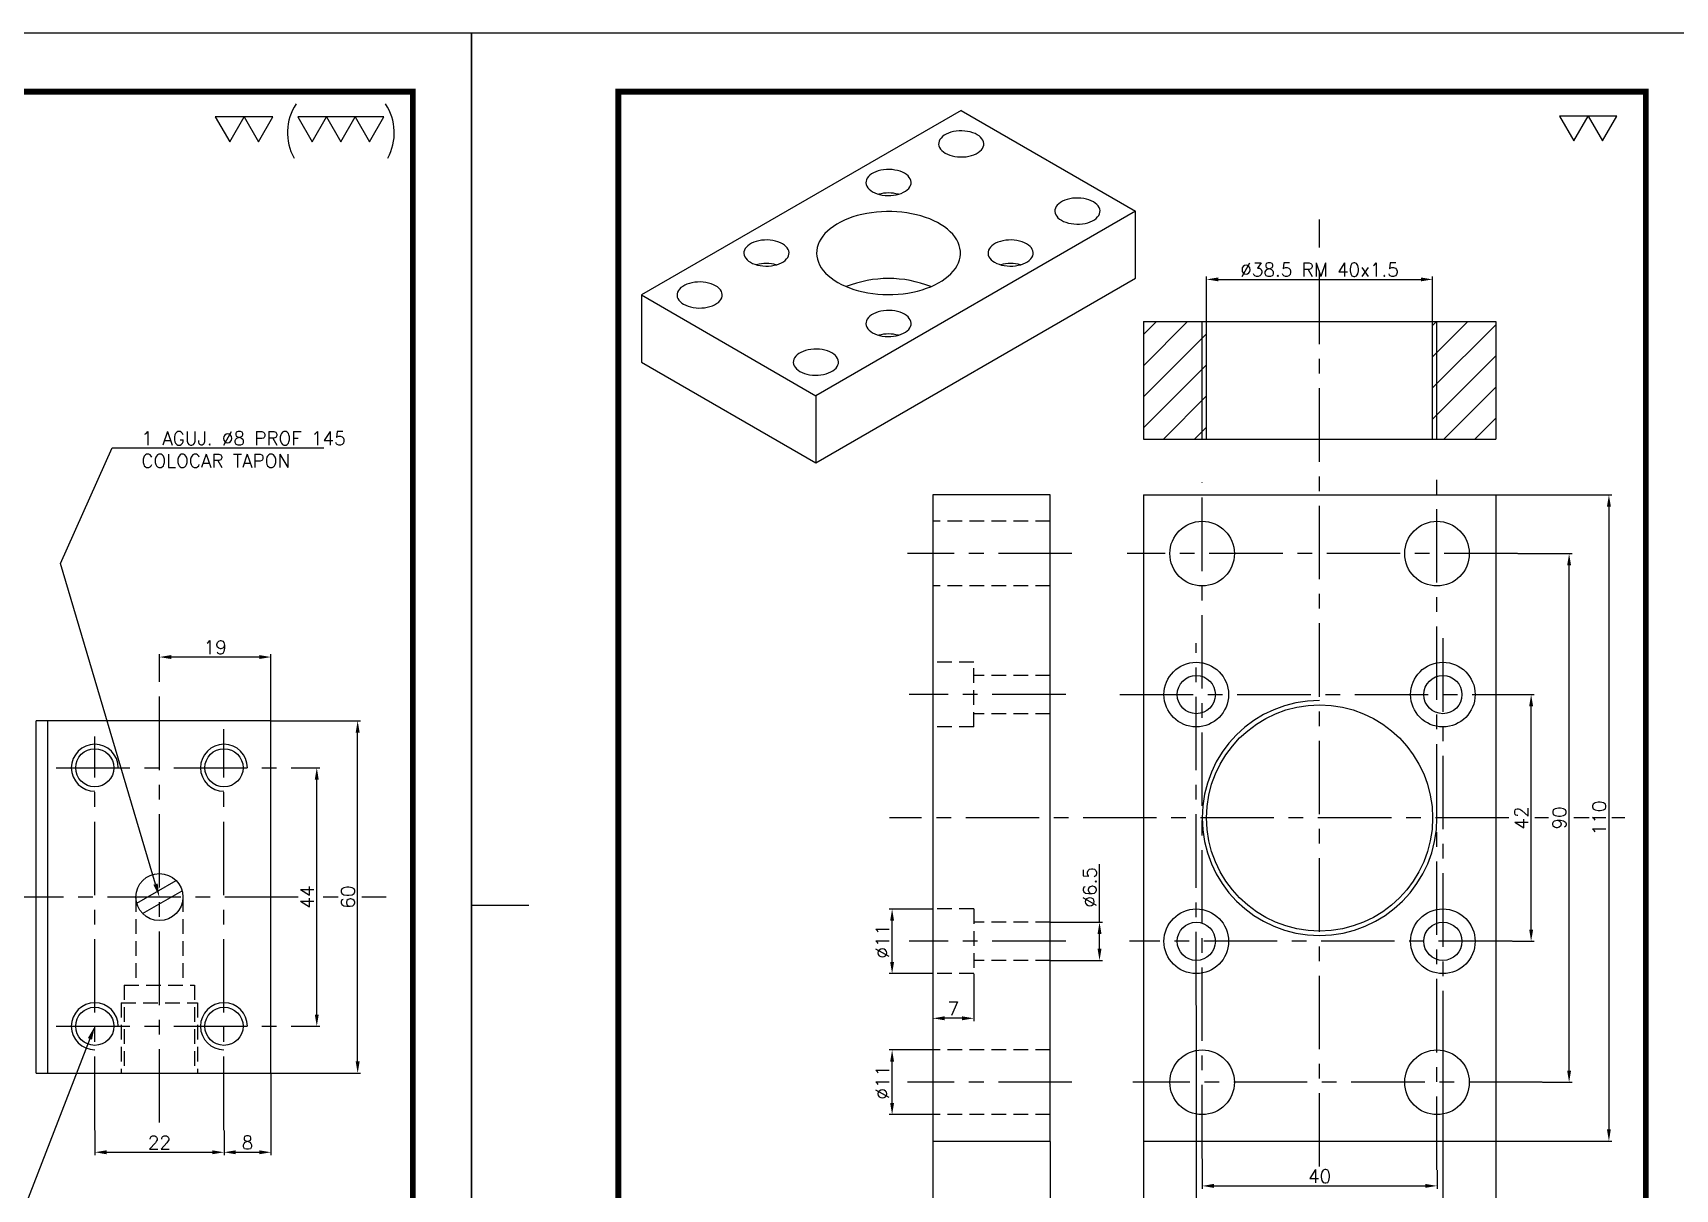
# Model space of a CAD drawing. Extents: x 0 to 3990, y 0 to 1744.
# Drawn here: x 2025.3 to 2305, y 991.2 to 1188 of the extents above; entities that cross this region are included whole.
import ezdxf
from ezdxf import colors
from ezdxf.entities.mleader import LeaderData, LeaderLine
from ezdxf.math import Vec2, Vec3

# ---------------------------------------------------------------- set-up
doc = ezdxf.new("R2010")
doc.units = 0
doc.header["$LTSCALE"] = 10
doc.header["$MEASUREMENT"] = 0
doc.linetypes.add('CENTER', pattern=[2, 1.25, -0.25, 0.25, -0.25])
doc.linetypes.add('HIDDEN', pattern=[0.375, 0.25, -0.125])
doc.layers.get('0').update_dxf_attribs({"linetype": 'CONTINUOUS'})
doc.layers.get('DEFPOINTS').update_dxf_attribs({"linetype": 'CONTINUOUS'})
for name, color, linetype in [('CL', 1, 'CENTER'), ('CO', 3, 'CONTINUOUS'), ('FI', 1, 'CONTINUOUS'), ('OC', 1, 'HIDDEN'), ('RY', 5, 'CONTINUOUS')]:
    doc.layers.add(name, color=color, linetype=linetype)
doc.styles.add('ROMANS', font='ROMANS.SHX')
doc.dimstyles.new('1', dxfattribs={"dimtxt": 2.3, "dimasz": 2, "dimexe": 0.5, "dimexo": 0.0625, "dimgap": 0.5, "dimtad": 1, "dimdec": 4, "dimdsep": 46, "dimtxsty": 'ROMANS', "dimcen": -2, "dimclrt": 7, "dimadec": 0, "dimazin": 0, "dimtfac": 0.869565, "dimtdec": 4, "dimtmove": 0, "dimatfit": 3, "dimfxl": 1, "dimtolj": 1, "dimarcsym": 0})

# ---------------------------------------------------------------- blocks, each defined once
blk = doc.blocks.new('A4G')
blk.add_line((0, 148.5), (9.75, 148.5))
blk.add_lwpolyline([(0, 297), (210, 297), (210, 0), (0, 0)], close=True)
at = {"const_width": 1}
blk.add_lwpolyline([(25, 287), (200, 287), (200, 10), (25, 10)], close=True, dxfattribs=at)
blk = doc.blocks.new('*D14')
at = {"layer": 'CO', "color": 0, "lineweight": -2}
for p, q in [((2277.41, 1075.35), (2280.97, 1075.35)), ((2280.47, 1035.35), (2280.47, 1073.35)), ((2277.28, 1033.35), (2280.97, 1033.35))]:
    blk.add_line(p, q, dxfattribs=at)
at = {"layer": 'CO', "color": 0}
for points in [[(2280.14, 1073.35), (2280.81, 1073.35), (2280.47, 1075.35)], [(2280.14, 1035.35), (2280.81, 1035.35), (2280.47, 1033.35)]]:
    blk.add_solid(points, dxfattribs=at)
at = {"layer": 'DEFPOINTS', "color": 0}
for p in [(2277.35, 1075.35), (2280.47, 1075.35), (2277.22, 1033.35)]:
    blk.add_point(p, dxfattribs=at)
at = {"layer": 'CO', "color": 7, "insert": (2278.82, 1054.35), "char_height": 2.3, "attachment_point": 5, "rotation": 90, "style": 'ROMANS'}
blk.add_mtext('\\A1;42', dxfattribs=at)
blk = doc.blocks.new('*D15')
at = {"layer": 'CO', "color": 0, "lineweight": -2}
for p, q in [((2278.22, 1099.35), (2287.44, 1099.35)), ((2286.94, 1011.35), (2286.94, 1097.35)), ((2282.41, 1009.35), (2287.44, 1009.35))]:
    blk.add_line(p, q, dxfattribs=at)
at = {"layer": 'CO', "color": 0}
for points in [[(2286.61, 1097.35), (2287.27, 1097.35), (2286.94, 1099.35)], [(2286.61, 1011.35), (2287.27, 1011.35), (2286.94, 1009.35)]]:
    blk.add_solid(points, dxfattribs=at)
at = {"layer": 'DEFPOINTS', "color": 0}
for p in [(2278.16, 1099.35), (2286.94, 1099.35), (2282.35, 1009.35)]:
    blk.add_point(p, dxfattribs=at)
at = {"layer": 'CO', "color": 7, "insert": (2285.29, 1054.35), "char_height": 2.3, "attachment_point": 5, "rotation": 90, "style": 'ROMANS'}
blk.add_mtext('\\A1;90', dxfattribs=at)
blk = doc.blocks.new('*D16')
at = {"layer": 'CO', "color": 0, "lineweight": -2}
for p, q in [((2274.5, 1109.35), (2294.22, 1109.35)), ((2293.72, 1107.35), (2293.72, 1001.35)), ((2274.5, 999.35), (2294.22, 999.35))]:
    blk.add_line(p, q, dxfattribs=at)
at = {"layer": 'CO', "color": 0}
for points in [[(2293.38, 1107.35), (2294.05, 1107.35), (2293.72, 1109.35)], [(2293.38, 1001.35), (2294.05, 1001.35), (2293.72, 999.35)]]:
    blk.add_solid(points, dxfattribs=at)
at = {"layer": 'DEFPOINTS', "color": 0}
for p in [(2274.44, 1109.35), (2274.44, 999.35), (2293.72, 999.35)]:
    blk.add_point(p, dxfattribs=at)
at = {"layer": 'CO', "color": 7, "insert": (2292.07, 1054.35), "char_height": 2.3, "attachment_point": 5, "rotation": 90, "style": 'ROMANS'}
blk.add_mtext('\\A1;110', dxfattribs=at)
blk = doc.blocks.new('*D17')
at = {"layer": 'CO', "color": 0, "lineweight": -2}
for p, q in [((2224.44, 996.33), (2224.44, 991.21)), ((2264.44, 994.37), (2264.44, 991.21)), ((2226.44, 991.71), (2262.44, 991.71))]:
    blk.add_line(p, q, dxfattribs=at)
at = {"layer": 'CO', "color": 0}
for points in [[(2226.44, 992.05), (2226.44, 991.38), (2224.44, 991.71)], [(2262.44, 992.05), (2262.44, 991.38), (2264.44, 991.71)]]:
    blk.add_solid(points, dxfattribs=at)
at = {"layer": 'DEFPOINTS', "color": 0}
for p in [(2224.44, 996.39), (2264.44, 994.44), (2264.44, 991.71)]:
    blk.add_point(p, dxfattribs=at)
at = {"layer": 'CO', "color": 7, "insert": (2244.44, 993.36), "char_height": 2.3, "attachment_point": 5, "style": 'ROMANS'}
blk.add_mtext('\\A1;40', dxfattribs=at)
blk = doc.blocks.new('*D18')
at = {"layer": 'CO', "color": 0, "lineweight": -2}
for p, q in [((2223.44, 1022.41), (2223.44, 985)), ((2265.44, 1022.41), (2265.44, 985)), ((2225.44, 985.5), (2263.44, 985.5))]:
    blk.add_line(p, q, dxfattribs=at)
at = {"layer": 'CO', "color": 0}
for points in [[(2225.44, 985.83), (2225.44, 985.16), (2223.44, 985.5)], [(2263.44, 985.83), (2263.44, 985.16), (2265.44, 985.5)]]:
    blk.add_solid(points, dxfattribs=at)
at = {"layer": 'DEFPOINTS', "color": 0}
for p in [(2223.44, 1022.48), (2265.44, 1022.48), (2265.44, 985.5)]:
    blk.add_point(p, dxfattribs=at)
at = {"layer": 'CO', "color": 7, "insert": (2244.44, 987.15), "char_height": 2.3, "attachment_point": 5, "style": 'ROMANS'}
blk.add_mtext('\\A1;42', dxfattribs=at)
blk = doc.blocks.new('*D19')
at = {"layer": 'CO', "color": 0, "lineweight": -2}
for p, q in [((2214.44, 999.29), (2214.44, 978.62)), ((2274.44, 999.29), (2274.44, 978.62)), ((2216.44, 979.12), (2272.44, 979.12))]:
    blk.add_line(p, q, dxfattribs=at)
at = {"layer": 'CO', "color": 0}
for points in [[(2216.44, 979.45), (2216.44, 978.78), (2214.44, 979.12)], [(2272.44, 979.45), (2272.44, 978.78), (2274.44, 979.12)]]:
    blk.add_solid(points, dxfattribs=at)
at = {"layer": 'DEFPOINTS', "color": 0}
for p in [(2214.44, 999.35), (2274.44, 999.35), (2274.44, 979.12)]:
    blk.add_point(p, dxfattribs=at)
at = {"layer": 'CO', "color": 7, "insert": (2244.44, 980.77), "char_height": 2.3, "attachment_point": 5, "style": 'ROMANS'}
blk.add_mtext('\\A1;60', dxfattribs=at)
blk = doc.blocks.new('*D20')
at = {"layer": 'CO', "color": 0, "lineweight": -2}
for p, q in [((2178.56, 999.29), (2178.56, 985)), ((2198.56, 999.29), (2198.56, 985)), ((2196.56, 985.5), (2180.56, 985.5))]:
    blk.add_line(p, q, dxfattribs=at)
at = {"layer": 'CO', "color": 0}
for points in [[(2180.56, 985.83), (2180.56, 985.16), (2178.56, 985.5)], [(2196.56, 985.83), (2196.56, 985.16), (2198.56, 985.5)]]:
    blk.add_solid(points, dxfattribs=at)
at = {"layer": 'DEFPOINTS', "color": 0}
for p in [(2178.56, 999.35), (2198.56, 999.35), (2178.56, 985.5)]:
    blk.add_point(p, dxfattribs=at)
at = {"layer": 'CO', "color": 7, "insert": (2188.56, 987.15), "char_height": 2.3, "attachment_point": 5, "style": 'ROMANS'}
blk.add_mtext('\\A1;20', dxfattribs=at)
blk = doc.blocks.new('*D21')
at = {"layer": 'CO', "color": 0, "lineweight": -2}
for p, q in [((2178.56, 1027.79), (2178.56, 1019.74)), ((2185.56, 1027.79), (2185.56, 1019.74)), ((2183.56, 1020.24), (2180.56, 1020.24))]:
    blk.add_line(p, q, dxfattribs=at)
at = {"layer": 'CO', "color": 0}
for points in [[(2180.56, 1020.58), (2180.56, 1019.91), (2178.56, 1020.24)], [(2183.56, 1020.58), (2183.56, 1019.91), (2185.56, 1020.24)]]:
    blk.add_solid(points, dxfattribs=at)
at = {"layer": 'DEFPOINTS', "color": 0}
for p in [(2178.56, 1027.85), (2185.56, 1027.85), (2178.56, 1020.24)]:
    blk.add_point(p, dxfattribs=at)
at = {"layer": 'CO', "color": 7, "insert": (2182.06, 1021.89), "char_height": 2.3, "attachment_point": 5, "style": 'ROMANS'}
blk.add_mtext('\\A1;7', dxfattribs=at)
blk = doc.blocks.new('*D22')
at = {"layer": 'CO', "color": 0, "lineweight": -2}
for p, q in [((2178.49, 1038.85), (2171.14, 1038.85)), ((2171.64, 1029.85), (2171.64, 1036.85)), ((2178.49, 1027.85), (2171.14, 1027.85))]:
    blk.add_line(p, q, dxfattribs=at)
at = {"layer": 'CO', "color": 0}
for points in [[(2171.3, 1036.85), (2171.97, 1036.85), (2171.64, 1038.85)], [(2171.3, 1029.85), (2171.97, 1029.85), (2171.64, 1027.85)]]:
    blk.add_solid(points, dxfattribs=at)
at = {"layer": 'DEFPOINTS', "color": 0}
for p in [(2171.64, 1038.85), (2178.56, 1038.85), (2178.56, 1027.85)]:
    blk.add_point(p, dxfattribs=at)
at = {"layer": 'CO', "color": 7, "insert": (2169.99, 1033.35), "char_height": 2.3, "attachment_point": 5, "rotation": 90, "style": 'ROMANS'}
blk.add_mtext('\\A1;%%C11', dxfattribs=at)
blk = doc.blocks.new('*D23')
at = {"layer": 'CO', "color": 0, "lineweight": -2}
for p, q in [((2206.96, 1036.6), (2206.96, 1046.5)), ((2198.62, 1036.6), (2207.46, 1036.6)), ((2206.96, 1032.1), (2206.96, 1034.6)), ((2198.62, 1030.1), (2207.46, 1030.1))]:
    blk.add_line(p, q, dxfattribs=at)
at = {"layer": 'CO', "color": 0}
for points in [[(2206.63, 1034.6), (2207.3, 1034.6), (2206.96, 1036.6)], [(2206.63, 1032.1), (2207.3, 1032.1), (2206.96, 1030.1)]]:
    blk.add_solid(points, dxfattribs=at)
at = {"layer": 'DEFPOINTS', "color": 0}
for p in [(2198.56, 1036.6), (2206.96, 1036.6), (2198.56, 1030.1)]:
    blk.add_point(p, dxfattribs=at)
at = {"layer": 'CO', "color": 7, "insert": (2205.31, 1042.55), "char_height": 2.3, "attachment_point": 5, "rotation": 90, "style": 'ROMANS'}
blk.add_mtext('\\A1;%%C6.5', dxfattribs=at)
blk = doc.blocks.new('*D24')
at = {"layer": 'CO', "color": 0, "lineweight": -2}
for p, q in [((2178.49, 1014.85), (2171.14, 1014.85)), ((2171.64, 1005.85), (2171.64, 1012.85)), ((2178.49, 1003.85), (2171.14, 1003.85))]:
    blk.add_line(p, q, dxfattribs=at)
at = {"layer": 'CO', "color": 0}
for points in [[(2171.3, 1012.85), (2171.97, 1012.85), (2171.64, 1014.85)], [(2171.3, 1005.85), (2171.97, 1005.85), (2171.64, 1003.85)]]:
    blk.add_solid(points, dxfattribs=at)
at = {"layer": 'DEFPOINTS', "color": 0}
for p in [(2171.64, 1014.85), (2178.56, 1014.85), (2178.56, 1003.85)]:
    blk.add_point(p, dxfattribs=at)
at = {"layer": 'CO', "color": 7, "insert": (2169.99, 1009.35), "char_height": 2.3, "attachment_point": 5, "rotation": 90, "style": 'ROMANS'}
blk.add_mtext('\\A1;%%C11', dxfattribs=at)
blk = doc.blocks.new('*D25')
at = {"layer": 'CO', "color": 0, "lineweight": -2}
for p, q in [((2225.19, 1138.92), (2225.19, 1146.53)), ((2227.19, 1146.03), (2261.69, 1146.03)), ((2263.69, 1138.92), (2263.69, 1146.53))]:
    blk.add_line(p, q, dxfattribs=at)
at = {"layer": 'CO', "color": 0}
for points in [[(2227.19, 1146.36), (2227.19, 1145.7), (2225.19, 1146.03)], [(2261.69, 1146.36), (2261.69, 1145.7), (2263.69, 1146.03)]]:
    blk.add_solid(points, dxfattribs=at)
at = {"layer": 'DEFPOINTS', "color": 0}
for p in [(2263.69, 1146.03), (2225.19, 1138.86), (2263.69, 1138.86)]:
    blk.add_point(p, dxfattribs=at)
at = {"layer": 'CO', "color": 7, "insert": (2244.44, 1147.68), "char_height": 2.3, "attachment_point": 5, "style": 'ROMANS'}
blk.add_mtext('\\A1;%%C38.5 RM 40x1.5', dxfattribs=at)
blk = doc.blocks.new('A3G')
blk.add_lwpolyline([(0, 297), (420, 297), (420, 0), (0, 0)], close=True)
at = {"const_width": 1}
blk.add_lwpolyline([(25, 287), (410, 287), (410, 10), (25, 10)], close=True, dxfattribs=at)
blk = doc.blocks.new('*D272')
at = {"layer": 'CO', "color": 0, "lineweight": -2}
for p, q in [((2069.72, 1062.89), (2074.15, 1062.89)), ((2073.65, 1020.89), (2073.65, 1060.89)), ((2069.72, 1018.89), (2074.15, 1018.89))]:
    blk.add_line(p, q, dxfattribs=at)
at = {"layer": 'CO', "color": 0}
for points in [[(2073.31, 1060.89), (2073.98, 1060.89), (2073.65, 1062.89)], [(2073.31, 1020.89), (2073.98, 1020.89), (2073.65, 1018.89)]]:
    blk.add_solid(points, dxfattribs=at)
at = {"layer": 'DEFPOINTS', "color": 0}
for p in [(2069.66, 1062.89), (2073.65, 1062.89), (2069.66, 1018.89)]:
    blk.add_point(p, dxfattribs=at)
at = {"layer": 'CO', "color": 7, "insert": (2072, 1040.89), "char_height": 2.3, "attachment_point": 5, "rotation": 90, "style": 'ROMANS'}
blk.add_mtext('\\A1;44', dxfattribs=at)
blk = doc.blocks.new('*D273')
at = {"layer": 'CO', "color": 0, "lineweight": -2}
for p, q in [((2065.91, 1070.89), (2081.11, 1070.89)), ((2080.61, 1012.89), (2080.61, 1068.89)), ((2065.91, 1010.89), (2081.11, 1010.89))]:
    blk.add_line(p, q, dxfattribs=at)
at = {"layer": 'CO', "color": 0}
for points in [[(2080.28, 1068.89), (2080.95, 1068.89), (2080.61, 1070.89)], [(2080.28, 1012.89), (2080.95, 1012.89), (2080.61, 1010.89)]]:
    blk.add_solid(points, dxfattribs=at)
at = {"layer": 'DEFPOINTS', "color": 0}
for p in [(2065.85, 1070.89), (2080.61, 1070.89), (2065.85, 1010.89)]:
    blk.add_point(p, dxfattribs=at)
at = {"layer": 'CO', "color": 7, "insert": (2078.96, 1040.89), "char_height": 2.3, "attachment_point": 5, "rotation": 90, "style": 'ROMANS'}
blk.add_mtext('\\A1;60', dxfattribs=at)
blk = doc.blocks.new('*D274')
at = {"layer": 'CO', "color": 0, "lineweight": -2}
for p, q in [((2035.85, 1001.15), (2035.85, 996.94)), ((2057.85, 1001.15), (2057.85, 996.94)), ((2037.85, 997.44), (2055.85, 997.44))]:
    blk.add_line(p, q, dxfattribs=at)
at = {"layer": 'CO', "color": 0}
for points in [[(2037.85, 997.77), (2037.85, 997.1), (2035.85, 997.44)], [(2055.85, 997.77), (2055.85, 997.1), (2057.85, 997.44)]]:
    blk.add_solid(points, dxfattribs=at)
at = {"layer": 'DEFPOINTS', "color": 0}
for p in [(2035.85, 1001.22), (2057.85, 1001.22), (2057.85, 997.44)]:
    blk.add_point(p, dxfattribs=at)
at = {"layer": 'CO', "color": 7, "insert": (2046.85, 999.09), "char_height": 2.3, "attachment_point": 5, "style": 'ROMANS'}
blk.add_mtext('\\A1;22', dxfattribs=at)
blk = doc.blocks.new('*D275')
at = {"layer": 'CO', "color": 0, "lineweight": -2}
for p, q in [((2065.85, 1010.82), (2065.85, 996.94)), ((2057.85, 1001.15), (2057.85, 996.94)), ((2059.85, 997.44), (2063.85, 997.44))]:
    blk.add_line(p, q, dxfattribs=at)
at = {"layer": 'CO', "color": 0}
for points in [[(2059.85, 997.77), (2059.85, 997.1), (2057.85, 997.44)], [(2063.85, 997.77), (2063.85, 997.1), (2065.85, 997.44)]]:
    blk.add_solid(points, dxfattribs=at)
at = {"layer": 'DEFPOINTS', "color": 0}
for p in [(2065.85, 1010.89), (2057.85, 1001.22), (2065.85, 997.44)]:
    blk.add_point(p, dxfattribs=at)
at = {"layer": 'CO', "color": 7, "insert": (2061.85, 999.09), "char_height": 2.3, "attachment_point": 5, "style": 'ROMANS'}
blk.add_mtext('\\A1;8', dxfattribs=at)
blk = doc.blocks.new('*D276')
at = {"layer": 'CO', "color": 0, "lineweight": -2}
for p, q in [((2046.85, 1079.48), (2046.85, 1082.24)), ((2063.85, 1081.74), (2048.85, 1081.74)), ((2065.85, 1070.95), (2065.85, 1082.24))]:
    blk.add_line(p, q, dxfattribs=at)
at = {"layer": 'CO', "color": 0}
for points in [[(2048.85, 1082.08), (2048.85, 1081.41), (2046.85, 1081.74)], [(2063.85, 1082.08), (2063.85, 1081.41), (2065.85, 1081.74)]]:
    blk.add_solid(points, dxfattribs=at)
at = {"layer": 'DEFPOINTS', "color": 0}
for p in [(2046.85, 1081.74), (2046.85, 1079.41), (2065.85, 1070.89)]:
    blk.add_point(p, dxfattribs=at)
at = {"layer": 'CO', "color": 7, "insert": (2056.35, 1083.39), "char_height": 2.3, "attachment_point": 5, "style": 'ROMANS'}
blk.add_mtext('\\A1;19', dxfattribs=at)

msp = doc.modelspace()

# ---------------------------------------------------------------- hatches: boundary and pattern name
at = {"layer": 'RY'}
h = msp.add_hatch(dxfattribs=at)
h.set_pattern_fill('ANSI31', color=256, scale=30, style=0)
h.set_pattern_definition([(45, (16320.426, -11305.6877), (-2.6516504, 2.6516504), [])])
h.paths.add_polyline_path([(2224.43808, 1138.85943), (2214.43808, 1138.85943), (2214.43808, 1118.85943), (2224.43808, 1118.85943)])
h.paths.add_polyline_path([(2274.43808, 1138.85943), (2264.43808, 1138.85943), (2264.43808, 1118.85943), (2274.43808, 1118.85943)])
h.paths.add_polyline_path([(2264.43808, 1138.85943), (2263.68808, 1138.85943), (2263.68808, 1118.85943), (2264.43808, 1118.85943)])
h.paths.add_polyline_path([(2225.18808, 1138.85943), (2224.43808, 1138.85943), (2224.43808, 1118.85943), (2225.18808, 1118.85943)])

# ---------------------------------------------------------------- linework, layer by layer
for p, q in [((2214.43808, 1138.85943), (2214.43808, 1118.85943)), ((2214.43808, 1138.85943), (2274.43808, 1138.85943)), ((2225.18808, 1118.85943), (2225.18808, 1138.85943)), ((2263.68808, 1118.85943), (2263.68808, 1138.85943)), ((2274.43808, 1138.85943), (2274.43808, 1118.85943)), ((2214.43808, 1118.85943), (2274.43808, 1118.85943)), ((2178.5568, 1109.35096), (2178.5568, 999.35096)), ((2198.5568, 1109.35096), (2178.5568, 1109.35096)), ((2198.5568, 999.35096), (2198.5568, 1109.35096)), ((2214.43808, 1109.35096), (2214.43808, 999.35096)), ((2214.43808, 1109.35096), (2274.43808, 1109.35096)), ((2274.43808, 1109.35096), (2274.43808, 999.35096)), ((2065.84517, 1070.88657), (2025.84517, 1070.88657)), ((2025.84517, 1010.88657), (2025.84517, 1070.88657)), ((2027.84517, 1010.88657), (2027.84517, 1070.88657)), ((2065.84517, 1010.88657), (2065.84517, 1070.88657)), ((2042.99106, 1039.8161), (2049.69927, 1043.68908)), ((2043.99106, 1038.08405), (2050.69927, 1041.95703)), ((2025.84517, 1010.88657), (2065.84517, 1010.88657)), ((2178.5568, 999.35096), (2198.5568, 999.35096)), ((2214.43808, 999.35096), (2274.43808, 999.35096))]:
    msp.add_line(p, q)
for centre, radius in [((2224.43808, 1099.35096), 5.5), ((2264.43808, 1099.35096), 5.5), ((2223.43808, 1075.35096), 5.5), ((2265.43808, 1075.35096), 5.5), ((2223.43808, 1075.35096), 3.25), ((2265.43808, 1075.35096), 3.25), ((2244.43808, 1054.35096), 19.25), ((2035.84517, 1062.88657), 3.25), ((2057.84517, 1062.88657), 3.25), ((2046.84517, 1040.88657), 4), ((2223.43808, 1033.35096), 5.5), ((2265.43808, 1033.35096), 5.5), ((2223.43808, 1033.35096), 3.25), ((2265.43808, 1033.35096), 3.25), ((2035.84517, 1018.88657), 3.25), ((2057.84517, 1018.88657), 3.25), ((2224.43808, 1009.35096), 5.5), ((2264.43808, 1009.35096), 5.5)]:
    msp.add_circle(centre, radius)
at = {"layer": 'CL'}
for p, q in [((2244.43808, 1151.47928), (2244.43808, 1156.2551)), ((2244.43808, 994.98957), (2244.43808, 1148.01372)), ((2224.43808, 996.39011), (2224.43808, 1111.4585)), ((2264.43808, 994.43635), (2264.43808, 1111.90496)), ((2202.2318, 1099.35096), (2174.25408, 1099.35096)), ((2278.15848, 1099.35096), (2211.69228, 1099.35096)), ((2223.43808, 1022.47596), (2223.43808, 1084.08831)), ((2265.43808, 1084.93147), (2265.43808, 1022.47596)), ((2046.84517, 1002.50545), (2046.84517, 1079.41279)), ((2201.20434, 1075.35096), (2174.56262, 1075.35096)), ((2210.42956, 1075.35096), (2277.34737, 1075.35096)), ((2057.84517, 1001.21618), (2057.84517, 1069.43663)), ((2035.84517, 1001.21618), (2035.84517, 1068.20581)), ((2029.28513, 1062.88657), (2069.6582, 1062.88657)), ((2276.66922, 1054.35096), (2171.19401, 1054.35096)), ((2283.41745, 1054.35096), (2281.10377, 1054.35096)), ((2290.35848, 1054.35096), (2287.75559, 1054.35096)), ((2296.43189, 1054.35096), (2294.21462, 1054.35096)), ((2070.48822, 1040.88657), (2018.53412, 1040.88657)), ((2077.28222, 1040.88657), (2074.71752, 1040.88657)), ((2085.4507, 1040.88657), (2081.2957, 1040.88657)), ((2201.20434, 1033.35096), (2174.56262, 1033.35096)), ((2277.21718, 1033.35096), (2212.06601, 1033.35096)), ((2029.28513, 1018.88657), (2069.6582, 1018.88657)), ((2202.2318, 1009.35096), (2174.25408, 1009.35096)), ((2282.34811, 1009.35096), (2212.65312, 1009.35096))]:
    msp.add_line(p, q, dxfattribs=at)
at = {"layer": 'CO'}
for points in [[(2058.81455, 1169.45768), (2061.2587, 1173.69108), (2056.3704, 1173.69108)], [(2063.70286, 1169.45768), (2066.14701, 1173.69108), (2061.2587, 1173.69108)], [(2072.86082, 1169.45768), (2075.30497, 1173.69108), (2070.41666, 1173.69108)], [(2077.74912, 1169.45768), (2080.19327, 1173.69108), (2075.30497, 1173.69108)], [(2082.63743, 1169.45768), (2085.08158, 1173.69108), (2080.19327, 1173.69108)], [(2287.74912, 1169.60654), (2290.19327, 1173.83994), (2285.30497, 1173.83994)], [(2292.63743, 1169.60654), (2295.08158, 1173.83994), (2290.19327, 1173.83994)]]:
    msp.add_lwpolyline(points, close=True, dxfattribs=at)
for centre, start, end in [((2077.53725, 1170.99203), 146.5239677, 209.0231908), ((2077.961, 1170.99203), 330.9768092, 33.4760323)]:
    msp.add_arc(centre, 8.88223, start, end, dxfattribs=at)
at = {"layer": 'FI'}
for p, q in [((2183.40358, 1174.80684), (2128.95635, 1143.37513)), ((2183.40358, 1174.80684), (2213.10206, 1157.66227)), ((2213.10206, 1157.66227), (2158.65484, 1126.23056)), ((2213.10206, 1146.2307), (2213.10206, 1157.66227)), ((2158.65484, 1114.79899), (2213.10206, 1146.2307)), ((2128.95635, 1143.37513), (2158.65484, 1126.23056)), ((2128.95635, 1143.37513), (2128.95635, 1131.94356)), ((2224.43808, 1118.85943), (2224.43808, 1138.85943)), ((2264.43808, 1118.85943), (2264.43808, 1138.85943)), ((2128.95635, 1131.94356), (2158.65484, 1114.79899)), ((2158.65484, 1126.23056), (2158.65484, 1114.79899))]:
    msp.add_line(p, q, dxfattribs=at)
at = {"layer": 'FI', "flags": 128}
for points in [[(2180.68121, 1167.5204), (2181.04388, 1167.33582), (2181.44377, 1167.17894), (2181.87456, 1167.05222), (2182.32946, 1166.95768), (2182.8013, 1166.89679), (2183.28264, 1166.87053), (2183.76589, 1166.87929), (2184.24343, 1166.92296), (2184.70772, 1167.00083), (2185.15144, 1167.11167), (2185.5676, 1167.25375), (2185.94963, 1167.42482), (2186.2915, 1167.62218), (2186.58784, 1167.84272), (2186.83395, 1168.08297), (2187.02597, 1168.33912), (2187.16086, 1168.60715), (2187.23649, 1168.88283), (2187.25168, 1169.1618), (2187.20618, 1169.43967), (2187.10071, 1169.71206), (2186.93693, 1169.97467), (2186.71743, 1170.22336), (2186.44567, 1170.45421), (2186.12594, 1170.66357), (2185.76327, 1170.84815), (2185.36339, 1171.00504), (2184.9326, 1171.13175), (2184.47769, 1171.22629), (2184.00585, 1171.28718), (2183.52451, 1171.31345), (2183.04126, 1171.30468), (2182.56372, 1171.26102), (2182.09943, 1171.18315), (2181.65571, 1171.0723), (2181.23955, 1170.93022), (2180.85753, 1170.75915), (2180.51565, 1170.56179), (2180.21932, 1170.34125), (2179.9732, 1170.10101), (2179.78118, 1169.84485), (2179.6463, 1169.57682), (2179.57066, 1169.30115), (2179.55548, 1169.02217), (2179.60098, 1168.7443), (2179.70645, 1168.47191), (2179.87022, 1168.2093), (2180.08972, 1167.96061), (2180.36148, 1167.72977), (2180.68121, 1167.5204)], [(2168.30685, 1160.94832), (2168.66951, 1160.76374), (2169.0694, 1160.60685), (2169.50019, 1160.48014), (2169.95509, 1160.38559), (2170.42693, 1160.32471), (2170.90828, 1160.29844), (2171.39152, 1160.30721), (2171.86906, 1160.35087), (2172.33335, 1160.42874), (2172.77707, 1160.53959), (2173.19323, 1160.68167), (2173.57526, 1160.85274), (2173.91713, 1161.0501), (2174.21347, 1161.27064), (2174.45958, 1161.51088), (2174.6516, 1161.76704), (2174.78649, 1162.03507), (2174.86212, 1162.31074), (2174.87731, 1162.58971), (2174.83181, 1162.86759), (2174.72634, 1163.13998), (2174.56256, 1163.40259), (2174.34306, 1163.65128), (2174.0713, 1163.88212), (2173.75157, 1164.09149), (2173.3889, 1164.27607), (2172.98902, 1164.43295), (2172.55823, 1164.55966), (2172.10332, 1164.65421), (2171.63148, 1164.7151), (2171.15014, 1164.74136), (2170.66689, 1164.7326), (2170.18936, 1164.68893), (2169.72507, 1164.61106), (2169.28134, 1164.50021), (2168.86519, 1164.35814), (2168.48316, 1164.18707), (2168.14128, 1163.98971), (2167.84495, 1163.76916), (2167.59883, 1163.52892), (2167.40682, 1163.27277), (2167.27193, 1163.00474), (2167.19629, 1162.72906), (2167.18111, 1162.45009), (2167.22661, 1162.17222), (2167.33208, 1161.89983), (2167.49585, 1161.63722), (2167.71535, 1161.38853), (2167.98711, 1161.15768), (2168.30685, 1160.94832)], [(2200.4802, 1156.09069), (2200.84287, 1155.90611), (2201.24276, 1155.74922), (2201.67355, 1155.62251), (2202.12845, 1155.52797), (2202.60029, 1155.46708), (2203.08163, 1155.44081), (2203.56488, 1155.44958), (2204.04242, 1155.49324), (2204.50671, 1155.57111), (2204.95043, 1155.68196), (2205.36659, 1155.82404), (2205.74862, 1155.99511), (2206.09049, 1156.19247), (2206.38683, 1156.41301), (2206.63294, 1156.65325), (2206.82496, 1156.90941), (2206.95985, 1157.17744), (2207.03548, 1157.45311), (2207.05067, 1157.73209), (2207.00517, 1158.00996), (2206.8997, 1158.28235), (2206.73592, 1158.54496), (2206.51642, 1158.79365), (2206.24466, 1159.02449), (2205.92493, 1159.23386), (2205.56226, 1159.41844), (2205.16238, 1159.57532), (2204.73159, 1159.70204), (2204.27668, 1159.79658), (2203.80484, 1159.85747), (2203.3235, 1159.88373), (2202.84025, 1159.87497), (2202.36271, 1159.8313), (2201.89842, 1159.75344), (2201.4547, 1159.64259), (2201.03854, 1159.50051), (2200.65651, 1159.32944), (2200.31464, 1159.13208), (2200.01831, 1158.91154), (2199.77219, 1158.67129), (2199.58017, 1158.41514), (2199.44529, 1158.14711), (2199.36965, 1157.87143), (2199.35447, 1157.59246), (2199.39997, 1157.31459), (2199.50543, 1157.0422), (2199.66921, 1156.77959), (2199.88871, 1156.5309), (2200.16047, 1156.30005), (2200.4802, 1156.09069)], [(2162.36715, 1145.5182), (2162.99974, 1145.17793), (2163.67233, 1144.86426), (2164.38157, 1144.57877), (2165.12394, 1144.32286), (2165.89572, 1144.09783), (2166.69307, 1143.90478), (2167.51203, 1143.74468), (2168.34851, 1143.61833), (2169.19835, 1143.52636), (2170.05731, 1143.46922), (2170.92111, 1143.4472), (2171.78544, 1143.46042), (2172.64601, 1143.50879), (2173.49853, 1143.59209), (2174.33874, 1143.7099), (2175.16247, 1143.86163), (2175.9656, 1144.04652), (2176.74414, 1144.26366), (2177.49421, 1144.51196), (2178.21207, 1144.79019), (2178.89415, 1145.09695), (2179.53704, 1145.43073), (2180.13755, 1145.78985), (2180.69268, 1146.17254), (2181.19967, 1146.57687), (2181.65599, 1147.00085), (2182.05937, 1147.44234), (2182.40779, 1147.89917), (2182.69953, 1148.36905), (2182.93313, 1148.84963), (2183.10742, 1149.33853), (2183.22154, 1149.83331), (2183.27491, 1150.33151), (2183.26728, 1150.83063), (2183.19868, 1151.32821), (2183.06946, 1151.82175), (2182.88025, 1152.30879), (2182.63199, 1152.78692), (2182.32594, 1153.25375), (2181.9636, 1153.70696), (2181.54679, 1154.14428), (2181.07758, 1154.56354), (2180.55831, 1154.96264), (2179.99157, 1155.33961), (2179.38017, 1155.69256), (2178.72718, 1156.01974), (2178.03583, 1156.3195), (2177.30957, 1156.59037), (2176.55203, 1156.83099), (2175.76697, 1157.04017), (2174.95831, 1157.21685), (2174.13007, 1157.36016), (2173.28639, 1157.46939), (2172.43146, 1157.54399), (2171.56954, 1157.58359), (2170.70494, 1157.588), (2169.84195, 1157.55718), (2168.98487, 1157.49131), (2168.13798, 1157.39069), (2167.30549, 1157.25584), (2166.49155, 1157.08742), (2165.70022, 1156.88628), (2164.93544, 1156.65341), (2164.20102, 1156.38999), (2163.50061, 1156.09731), (2162.83771, 1155.77684), (2162.21563, 1155.43017), (2161.63745, 1155.05904), (2161.10606, 1154.66528), (2160.6241, 1154.25087), (2160.19399, 1153.81786), (2159.81785, 1153.36842), (2159.49757, 1152.90478), (2159.23474, 1152.42926), (2159.03067, 1151.94421), (2158.88637, 1151.45207), (2158.80257, 1150.95527), (2158.77968, 1150.4563), (2158.81782, 1149.95764), (2158.9168, 1149.46177), (2159.07612, 1148.97117), (2159.29498, 1148.48828), (2159.57231, 1148.01551), (2159.90672, 1147.5552), (2160.29653, 1147.10966), (2160.73982, 1146.68111), (2161.23437, 1146.27167), (2161.77771, 1145.88339), (2162.36715, 1145.5182)], [(2147.51791, 1148.94712), (2147.88058, 1148.76254), (2148.28046, 1148.60565), (2148.71125, 1148.47894), (2149.16615, 1148.38439), (2149.638, 1148.32351), (2150.11934, 1148.29724), (2150.60258, 1148.30601), (2151.08012, 1148.34967), (2151.54441, 1148.42754), (2151.98813, 1148.53839), (2152.40429, 1148.68047), (2152.78632, 1148.85154), (2153.1282, 1149.0489), (2153.42453, 1149.26944), (2153.67064, 1149.50968), (2153.86266, 1149.76584), (2153.99755, 1150.03387), (2154.07318, 1150.30954), (2154.08837, 1150.58851), (2154.04287, 1150.86639), (2153.9374, 1151.13878), (2153.77362, 1151.40139), (2153.55412, 1151.65008), (2153.28236, 1151.88092), (2152.96263, 1152.09029), (2152.59996, 1152.27487), (2152.20008, 1152.43175), (2151.76929, 1152.55846), (2151.31438, 1152.65301), (2150.84254, 1152.7139), (2150.3612, 1152.74016), (2149.87795, 1152.7314), (2149.40042, 1152.68773), (2148.93613, 1152.60986), (2148.4924, 1152.49902), (2148.07625, 1152.35694), (2147.69422, 1152.18587), (2147.35234, 1151.98851), (2147.05601, 1151.76797), (2146.80989, 1151.52772), (2146.61788, 1151.27157), (2146.48299, 1151.00354), (2146.40735, 1150.72786), (2146.39217, 1150.44889), (2146.43767, 1150.17102), (2146.54314, 1149.89863), (2146.70691, 1149.63602), (2146.92641, 1149.38733), (2147.19817, 1149.15648), (2147.51791, 1148.94712)], [(2189.09579, 1148.94712), (2189.45845, 1148.76254), (2189.85834, 1148.60565), (2190.28913, 1148.47894), (2190.74403, 1148.38439), (2191.21587, 1148.32351), (2191.69722, 1148.29724), (2192.18046, 1148.30601), (2192.658, 1148.34967), (2193.12229, 1148.42754), (2193.56601, 1148.53839), (2193.98217, 1148.68047), (2194.3642, 1148.85154), (2194.70607, 1149.0489), (2195.00241, 1149.26944), (2195.24852, 1149.50968), (2195.44054, 1149.76584), (2195.57543, 1150.03387), (2195.65106, 1150.30954), (2195.66625, 1150.58851), (2195.62075, 1150.86639), (2195.51528, 1151.13878), (2195.3515, 1151.40139), (2195.132, 1151.65008), (2194.86024, 1151.88092), (2194.54051, 1152.09029), (2194.17784, 1152.27487), (2193.77796, 1152.43175), (2193.34717, 1152.55846), (2192.89226, 1152.65301), (2192.42042, 1152.7139), (2191.93908, 1152.74016), (2191.45583, 1152.7314), (2190.9783, 1152.68773), (2190.51401, 1152.60986), (2190.07028, 1152.49902), (2189.65413, 1152.35694), (2189.2721, 1152.18587), (2188.93022, 1151.98851), (2188.63389, 1151.76797), (2188.38777, 1151.52772), (2188.19576, 1151.27157), (2188.06087, 1151.00354), (2187.98523, 1150.72786), (2187.97005, 1150.44889), (2188.01555, 1150.17102), (2188.12102, 1149.89863), (2188.28479, 1149.63602), (2188.50429, 1149.38733), (2188.77605, 1149.15648), (2189.09579, 1148.94712)], [(2136.13349, 1141.80355), (2136.49616, 1141.61897), (2136.89604, 1141.46208), (2137.32683, 1141.33537), (2137.78173, 1141.24082), (2138.25358, 1141.17994), (2138.73492, 1141.15367), (2139.21817, 1141.16244), (2139.6957, 1141.2061), (2140.15999, 1141.28397), (2140.60371, 1141.39482), (2141.01987, 1141.5369), (2141.4019, 1141.70797), (2141.74378, 1141.90533), (2142.04011, 1142.12587), (2142.28622, 1142.36611), (2142.47824, 1142.62227), (2142.61313, 1142.8903), (2142.68876, 1143.16597), (2142.70395, 1143.44494), (2142.65845, 1143.72282), (2142.55298, 1143.99521), (2142.3892, 1144.25782), (2142.16971, 1144.50651), (2141.89795, 1144.73735), (2141.57821, 1144.94672), (2141.21554, 1145.1313), (2140.81566, 1145.28818), (2140.38487, 1145.41489), (2139.92996, 1145.50944), (2139.45812, 1145.57033), (2138.97678, 1145.59659), (2138.49353, 1145.58783), (2138.016, 1145.54416), (2137.55171, 1145.46629), (2137.10799, 1145.35544), (2136.69183, 1145.21337), (2136.3098, 1145.0423), (2135.96792, 1144.84494), (2135.67159, 1144.62439), (2135.42547, 1144.38415), (2135.23346, 1144.128), (2135.09857, 1143.85997), (2135.02294, 1143.58429), (2135.00775, 1143.30532), (2135.05325, 1143.02745), (2135.15872, 1142.75506), (2135.32249, 1142.49245), (2135.54199, 1142.24376), (2135.81375, 1142.01291), (2136.13349, 1141.80355)], [(2168.30685, 1136.94592), (2168.66951, 1136.76134), (2169.0694, 1136.60445), (2169.50019, 1136.47774), (2169.95509, 1136.38319), (2170.42693, 1136.32231), (2170.90828, 1136.29604), (2171.39152, 1136.30481), (2171.86906, 1136.34847), (2172.33335, 1136.42634), (2172.77707, 1136.53719), (2173.19323, 1136.67927), (2173.57526, 1136.85034), (2173.91713, 1137.0477), (2174.21347, 1137.26824), (2174.45958, 1137.50848), (2174.6516, 1137.76464), (2174.78649, 1138.03267), (2174.86212, 1138.30834), (2174.87731, 1138.58732), (2174.83181, 1138.86519), (2174.72634, 1139.13758), (2174.56256, 1139.40019), (2174.34306, 1139.64888), (2174.0713, 1139.87972), (2173.75157, 1140.08909), (2173.3889, 1140.27367), (2172.98902, 1140.43055), (2172.55823, 1140.55727), (2172.10332, 1140.65181), (2171.63148, 1140.7127), (2171.15014, 1140.73896), (2170.66689, 1140.7302), (2170.18936, 1140.68653), (2169.72507, 1140.60866), (2169.28134, 1140.49782), (2168.86519, 1140.35574), (2168.48316, 1140.18467), (2168.14128, 1139.98731), (2167.84495, 1139.76677), (2167.59883, 1139.52652), (2167.40682, 1139.27037), (2167.27193, 1139.00234), (2167.19629, 1138.72666), (2167.18111, 1138.44769), (2167.22661, 1138.16982), (2167.33208, 1137.89743), (2167.49585, 1137.63482), (2167.71535, 1137.38613), (2167.98711, 1137.15528), (2168.30685, 1136.94592)], [(2155.93248, 1130.37383), (2156.29515, 1130.18925), (2156.69503, 1130.03237), (2157.12582, 1129.90566), (2157.58072, 1129.81111), (2158.05257, 1129.75022), (2158.53391, 1129.72396), (2159.01716, 1129.73272), (2159.49469, 1129.77639), (2159.95898, 1129.85426), (2160.4027, 1129.9651), (2160.81886, 1130.10718), (2161.20089, 1130.27825), (2161.54277, 1130.47561), (2161.8391, 1130.69616), (2162.08521, 1130.9364), (2162.27723, 1131.19255), (2162.41212, 1131.46058), (2162.48775, 1131.73626), (2162.50294, 1132.01523), (2162.45744, 1132.2931), (2162.35197, 1132.56549), (2162.18819, 1132.8281), (2161.9687, 1133.07679), (2161.69694, 1133.30764), (2161.3772, 1133.517), (2161.01453, 1133.70158), (2160.61465, 1133.85847), (2160.18386, 1133.98518), (2159.72895, 1134.07973), (2159.25711, 1134.14061), (2158.77577, 1134.16688), (2158.29252, 1134.15811), (2157.81499, 1134.11445), (2157.3507, 1134.03658), (2156.90698, 1133.92573), (2156.49082, 1133.78365), (2156.10879, 1133.61258), (2155.76691, 1133.41522), (2155.47058, 1133.19468), (2155.22446, 1132.95444), (2155.03245, 1132.69828), (2154.89756, 1132.43025), (2154.82192, 1132.15458), (2154.80674, 1131.87561), (2154.85224, 1131.59773), (2154.95771, 1131.32534), (2155.12148, 1131.06273), (2155.34098, 1130.81404), (2155.61274, 1130.5832), (2155.93248, 1130.37383)]]:
    msp.add_lwpolyline(points, dxfattribs=at)
at = {"layer": 'FI'}
for centre, radius, start, end in [((2171.02921, 1154.34204), 6.40103, 74.8083645, 105.1916355), ((2150.24027, 1142.34084), 6.40103, 74.8083645, 105.1916355), ((2191.81815, 1142.34084), 6.40103, 74.8083645, 105.1916355), ((2171.02921, 1126.59912), 19.58082, 68.3841238, 111.6158762), ((2171.02921, 1130.33964), 6.40103, 74.8083645, 105.1916355), ((2244.43808, 1054.35096), 20, 90, 0), ((2035.84517, 1062.88657), 4, 0, 270), ((2057.84517, 1062.88657), 4, 0, 270), ((2035.84517, 1018.88657), 4, 0, 270), ((2057.84517, 1018.88657), 4, 0, 270)]:
    msp.add_arc(centre, radius, start, end, dxfattribs=at)
at = {"layer": 'OC'}
for p, q in [((2198.5568, 1104.85096), (2178.5568, 1104.85096)), ((2198.5568, 1093.85096), (2178.5568, 1093.85096)), ((2185.5568, 1080.85096), (2178.5568, 1080.85096)), ((2185.5568, 1069.85096), (2185.5568, 1080.85096)), ((2198.5568, 1078.60096), (2185.5568, 1078.60096)), ((2198.5568, 1072.10096), (2185.5568, 1072.10096)), ((2185.5568, 1069.85096), (2178.5568, 1069.85096)), ((2042.84517, 1040.88657), (2042.84517, 1025.88657)), ((2050.84517, 1040.88657), (2050.84517, 1025.88657)), ((2185.5568, 1038.85096), (2178.5568, 1038.85096)), ((2185.5568, 1038.85096), (2185.5568, 1027.85096)), ((2198.5568, 1036.60096), (2185.5568, 1036.60096)), ((2198.5568, 1030.10096), (2185.5568, 1030.10096)), ((2185.5568, 1027.85096), (2178.5568, 1027.85096)), ((2040.84517, 1025.88657), (2052.84517, 1025.88657)), ((2040.84517, 1025.88657), (2040.84517, 1010.88657)), ((2052.84517, 1025.88657), (2052.84517, 1010.88657)), ((2040.34517, 1022.88657), (2053.34517, 1022.88657)), ((2040.34517, 1022.88657), (2040.34517, 1010.88657)), ((2053.34517, 1022.88657), (2053.34517, 1010.88657)), ((2198.5568, 1014.85096), (2178.5568, 1014.85096)), ((2198.5568, 1003.85096), (2178.5568, 1003.85096))]:
    msp.add_line(p, q, dxfattribs=at)

# ---------------------------------------------------------------- block references
for name, p in [('A3G', (1680, 891)), ('A4G', (2100, 891))]:
    msp.add_blockref(name, p)

# ---------------------------------------------------------------- dimensions: what is measured, and where the dimension line sits
at = {"layer": 'CO'}
dim = msp.add_linear_dim(base=(2263.68808, 1146.02849), p1=(2225.18808, 1138.85943), p2=(2263.68808, 1138.85943), text='%%C<> RM 40x1.5', dimstyle='1', dxfattribs=at)
dim.commit()
dim.dimension.update_dxf_attribs({"geometry": '*D25', "text_midpoint": (2244.43808, 1147.67849)})
for base, p1, p2, picture, middle in [((2293.71547, 999.35096), (2274.43808, 1109.35096), (2274.43808, 999.35096), '*D16', (2292.06547, 1054.35096)), ((2286.94139, 1099.35096), (2282.34811, 1009.35096), (2278.15848, 1099.35096), '*D15', (2285.29139, 1054.35096)), ((2280.47434, 1075.35096), (2277.21718, 1033.35096), (2277.34737, 1075.35096), '*D14', (2278.82434, 1054.35096)), ((2080.61407, 1070.88657), (2065.84517, 1010.88657), (2065.84517, 1070.88657), '*D273', (2078.96407, 1040.88657)), ((2073.64544, 1062.88657), (2069.6582, 1018.88657), (2069.6582, 1062.88657), '*D272', (2071.99544, 1040.88657))]:
    dim = msp.add_linear_dim(base=base, p1=p1, p2=p2, angle=90, dimstyle='1', dxfattribs=at)
    dim.commit()
    dim.dimension.update_dxf_attribs({"geometry": picture, "text_midpoint": middle})
for base, p1, p2, picture, middle in [((2046.84517, 1081.74486), (2065.84517, 1070.88657), (2046.84517, 1079.41279), '*D276', (2056.34517, 1083.39486)), ((2178.5568, 1020.24326), (2185.5568, 1027.85096), (2178.5568, 1027.85096), '*D21', (2182.0568, 1021.89326)), ((2265.43808, 985.4957), (2223.43808, 1022.47596), (2265.43808, 1022.47596), '*D18', (2244.43808, 987.1457)), ((2065.84517, 997.43769), (2057.84517, 1001.21618), (2065.84517, 1010.88657), '*D275', (2061.84517, 999.08769)), ((2057.84517, 997.43769), (2035.84517, 1001.21618), (2057.84517, 1001.21618), '*D274', (2046.84517, 999.08769)), ((2178.5568, 985.4957), (2198.5568, 999.35096), (2178.5568, 999.35096), '*D20', (2188.5568, 987.1457)), ((2274.43808, 979.1181), (2214.43808, 999.35096), (2274.43808, 999.35096), '*D19', (2244.43808, 980.7681)), ((2264.43808, 991.71231), (2224.43808, 996.39011), (2264.43808, 994.43635), '*D17', (2244.43808, 993.36231))]:
    dim = msp.add_linear_dim(base=base, p1=p1, p2=p2, dimstyle='1', dxfattribs=at)
    dim.commit()
    dim.dimension.update_dxf_attribs({"geometry": picture, "text_midpoint": middle})
for base, p1, p2, picture, middle in [((2206.96332, 1036.60096), (2198.5568, 1030.10096), (2198.5568, 1036.60096), '*D23', (2205.31332, 1042.55096)), ((2171.63755, 1038.85096), (2178.5568, 1027.85096), (2178.5568, 1038.85096), '*D22', (2169.98755, 1033.35096)), ((2171.63755, 1014.85096), (2178.5568, 1003.85096), (2178.5568, 1014.85096), '*D24', (2169.98755, 1009.35096))]:
    dim = msp.add_linear_dim(base=base, p1=p1, p2=p2, angle=90, text='%%C<>', dimstyle='1', dxfattribs=at)
    dim.commit()
    dim.dimension.update_dxf_attribs({"geometry": picture, "text_midpoint": middle})

# ---------------------------------------------------------------- leaders
ml = msp.add_multileader_mtext('Standard', dxfattribs=at)
ml.set_content('1 AGUJ. %%C8 PROF 145\\PCOLOCAR TAPON', color=7, style='ROMANS')
ml.set_leader_properties(color=256, linetype='ByLayer', lineweight=-1)
ml.build(insert=Vec2(0, 0))
ml.multileader.update_dxf_attribs({"text_left_attachment_type": 6, "text_right_attachment_type": 5, "dogleg_length": 4, "arrow_head_size": 2.3})
ctx = ml.context
ctx.base_point, ctx.char_height, ctx.arrow_head_size, ctx.landing_gap_size, ctx.plane_origin = Vec3(2042.77953, 1117.36271), 2.3, 2.3, 1, Vec3(2046.84517, 1040.88657)
ctx.left_attachment, ctx.right_attachment = 6, 5
notes = []
notes.append((ctx, [(0, (1, 1, 0), (2038.77953, 1117.36271), (1, 0), 4, [(0, [(2046.84517, 1040.88657), (2030.00697, 1097.64642)], 0, [])])]))
ctx.mtext.insert, ctx.mtext.flow_direction = Vec3(2043.77953, 1120.12271), 5
ml = msp.add_multileader_mtext('Standard', dxfattribs=at)
ml.set_content('4 AGUJ. %%C6.75 PROF 30\\PRM 8x 1.25 PROF 25', color=7, style='ROMANS')
ml.set_leader_properties(color=256, linetype='ByLayer', lineweight=-1)
ml.build(insert=Vec2(0, 0))
ml.multileader.update_dxf_attribs({"text_left_attachment_type": 6, "text_right_attachment_type": 5, "dogleg_length": 4, "arrow_head_size": 2.3})
ctx = ml.context
ctx.base_point, ctx.char_height, ctx.arrow_head_size, ctx.landing_gap_size, ctx.plane_origin = Vec3(1971.4037, 983.82399), 2.3, 2.3, 1, Vec3(2035.84517, 1018.88657)
ctx.left_attachment, ctx.right_attachment, ctx.text_align_type = 6, 5, 2
notes.append((ctx, [(0, (1, 1, 0), (2020.77513, 979.99065), (-1, 0), 4, [(0, [(2035.84517, 1018.88657)], 0, [])])]))
ctx.mtext.insert, ctx.mtext.alignment, ctx.mtext.flow_direction = Vec3(2015.77513, 986.58399), 3, 5
for ctx, leaders in notes:
    for number, flags, end, landing, length, lines in leaders:
        leader = LeaderData()
        leader.index, (leader.has_last_leader_line, leader.has_dogleg_vector, leader.attachment_direction) = number, flags
        leader.last_leader_point, leader.dogleg_vector, leader.dogleg_length = Vec3(end), Vec3(landing), length
        for number, points, colour, breaks in lines:
            line = LeaderLine()
            line.index, line.vertices, line.color, line.breaks = number, Vec3.list(points), colors.encode_raw_color(colour), breaks
            leader.lines.append(line)
        ctx.leaders.append(leader)

doc.saveas('drawing.dxf')
